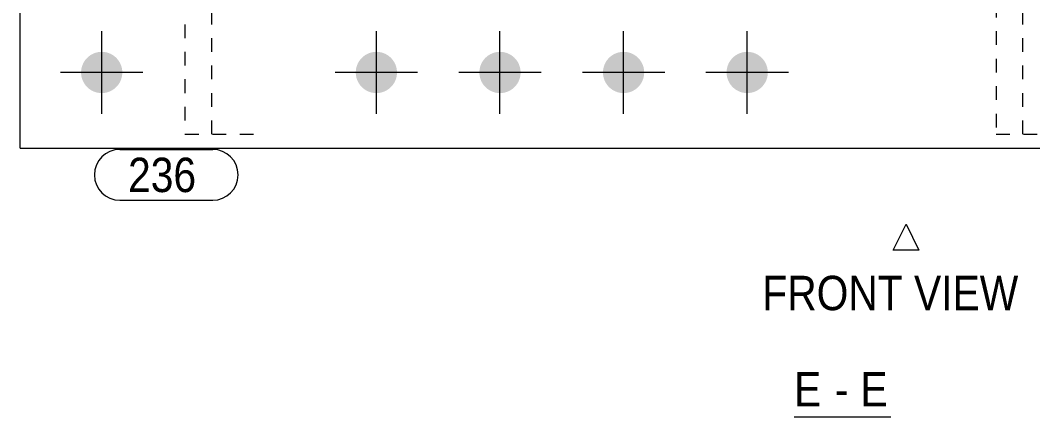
# Model space of a CAD drawing. Header units: millimetres. Extents: x 2 to 579, y 1 to 825.
# Drawn here: x 190.2 to 263.9, y 739.6 to 768.4 of the extents above; entities that cross this region are included whole.
import ezdxf

# ---------------------------------------------------------------- set-up
doc = ezdxf.new("R2010")
doc.units = ezdxf.units.MM
for name, pattern in [('XKITLINE00', [0]), ('XKITLINE01', [4, 1, -1, 1, -1]), ('XKITLINE03', [6, 3, -1, 1, -1])]:
    doc.linetypes.add(name, pattern=pattern)
for name, color, linetype, lineweight in [('Bolt', 3, 'Continuous', 0), ('OtherObjectType', 7, 'Continuous', 0), ('Part', 2, 'Continuous', 0), ('PartMark', 7, 'Continuous', 0)]:
    doc.layers.add(name, color=color, linetype=linetype, lineweight=lineweight)
doc.styles.add('ARIAL', font='ARIAL.TTF')

# ---------------------------------------------------------------- blocks, each defined once
blk = doc.blocks.new('*A104')
at = {"layer": 'Bolt'}
for points in [[(196.099, 763.099), (196.062, 763.1), (196.026, 763.103), (195.989, 763.106), (195.952, 763.11), (195.916, 763.115), (195.879, 763.121), (195.843, 763.127), (195.807, 763.135), (195.771, 763.143), (195.736, 763.153), (195.7, 763.163), (195.665, 763.174), (195.631, 763.186), (195.596, 763.199), (195.562, 763.213), (195.528, 763.227), (195.495, 763.243), (195.462, 763.259), (195.429, 763.276), (195.397, 763.293), (195.365, 763.312), (195.333, 763.331), (195.303, 763.351), (195.272, 763.372), (195.242, 763.394), (195.213, 763.416), (195.184, 763.439), (195.156, 763.463), (195.129, 763.487), (195.102, 763.512), (195.075, 763.538), (195.05, 763.564), (195.024, 763.591), (195, 763.619), (194.976, 763.647), (194.953, 763.676), (194.931, 763.705), (194.91, 763.735), (194.889, 763.765), (194.869, 763.796), (194.849, 763.827), (194.831, 763.859), (194.813, 763.891), (194.796, 763.924), (194.78, 763.957), (194.765, 763.991), (194.75, 764.024), (194.736, 764.059), (194.724, 764.093), (194.712, 764.128), (194.701, 764.163), (194.69, 764.198), (194.681, 764.234), (194.672, 764.27), (194.665, 764.306), (194.658, 764.342), (194.652, 764.378), (194.647, 764.415), (194.643, 764.451), (194.64, 764.488), (194.638, 764.525), (194.636, 764.562), (194.636, 764.599), (194.636, 764.635), (194.638, 764.672), (194.64, 764.709), (194.643, 764.746), (194.647, 764.782), (194.652, 764.819), (194.658, 764.855), (194.665, 764.891), (194.672, 764.927), (194.681, 764.963), (194.69, 764.999), (194.701, 765.034), (194.712, 765.069), (194.724, 765.104), (194.736, 765.138), (194.75, 765.173), (194.765, 765.206), (194.78, 765.24), (194.796, 765.273), (194.813, 765.306), (194.831, 765.338), (194.849, 765.37), (194.869, 765.401), (194.889, 765.432), (194.91, 765.462), (194.931, 765.492), (194.953, 765.521), (194.976, 765.55), (195, 765.578), (195.024, 765.606), (195.05, 765.633), (195.075, 765.659), (195.102, 765.685), (195.129, 765.71), (195.156, 765.734), (195.184, 765.758), (195.213, 765.781), (195.242, 765.803), (195.272, 765.825), (195.303, 765.846), (195.333, 765.866), (195.365, 765.885), (195.397, 765.904), (195.429, 765.921), (195.462, 765.938), (195.495, 765.954), (195.528, 765.97), (195.562, 765.984), (195.596, 765.998), (195.631, 766.011), (195.665, 766.023), (195.7, 766.034), (195.736, 766.044), (195.771, 766.054), (195.807, 766.062), (195.843, 766.07), (195.879, 766.076), (195.916, 766.082), (195.952, 766.087), (195.989, 766.091), (196.026, 766.094), (196.062, 766.097), (196.099, 766.098), (196.136, 766.099), (196.173, 766.098), (196.21, 766.097), (196.246, 766.094), (196.283, 766.091), (196.32, 766.087), (196.356, 766.082), (196.392, 766.076), (196.429, 766.07), (196.465, 766.062), (196.5, 766.054), (196.536, 766.044), (196.571, 766.034), (196.606, 766.023), (196.641, 766.011), (196.676, 765.998), (196.71, 765.984), (196.744, 765.97), (196.777, 765.954), (196.81, 765.938), (196.843, 765.921), (196.875, 765.904), (196.907, 765.885), (196.938, 765.866), (196.969, 765.846), (197, 765.825), (197.029, 765.803), (197.059, 765.781), (197.088, 765.758), (197.116, 765.734), (197.143, 765.71), (197.17, 765.685), (197.197, 765.659), (197.222, 765.633), (197.247, 765.606), (197.272, 765.578), (197.295, 765.55), (197.318, 765.521), (197.341, 765.492), (197.362, 765.462), (197.383, 765.432), (197.403, 765.401), (197.423, 765.37), (197.441, 765.338), (197.459, 765.306), (197.476, 765.273), (197.492, 765.24), (197.507, 765.206), (197.522, 765.173), (197.535, 765.138), (197.548, 765.104), (197.56, 765.069), (197.571, 765.034), (197.582, 764.999), (197.591, 764.963), (197.599, 764.927), (197.607, 764.891), (197.614, 764.855), (197.62, 764.819), (197.625, 764.782), (197.629, 764.746), (197.632, 764.709), (197.634, 764.672), (197.635, 764.635), (197.636, 764.599), (197.635, 764.562), (197.634, 764.525), (197.632, 764.488), (197.629, 764.451), (197.625, 764.415), (197.62, 764.378), (197.614, 764.342), (197.607, 764.306), (197.599, 764.27), (197.591, 764.234), (197.582, 764.198), (197.571, 764.163), (197.56, 764.128), (197.548, 764.093), (197.535, 764.059), (197.522, 764.024), (197.507, 763.991), (197.492, 763.957), (197.476, 763.924), (197.459, 763.891), (197.441, 763.859), (197.423, 763.827), (197.403, 763.796), (197.383, 763.765), (197.362, 763.735), (197.341, 763.705), (197.318, 763.676), (197.295, 763.647), (197.272, 763.619), (197.247, 763.591), (197.222, 763.564), (197.197, 763.538), (197.17, 763.512), (197.143, 763.487), (197.116, 763.463), (197.088, 763.439), (197.059, 763.416), (197.029, 763.394), (197, 763.372), (196.969, 763.351), (196.938, 763.331), (196.907, 763.312), (196.875, 763.293), (196.843, 763.276), (196.81, 763.259), (196.777, 763.243), (196.744, 763.227), (196.71, 763.213), (196.676, 763.199), (196.641, 763.186), (196.606, 763.174), (196.571, 763.163), (196.536, 763.153), (196.5, 763.143), (196.465, 763.135), (196.429, 763.127), (196.392, 763.121), (196.356, 763.115), (196.32, 763.11), (196.283, 763.106), (196.246, 763.103), (196.21, 763.1), (196.173, 763.099), (196.136, 763.099)], [(216.099, 763.099), (216.062, 763.1), (216.026, 763.103), (215.989, 763.106), (215.952, 763.11), (215.916, 763.115), (215.879, 763.121), (215.843, 763.127), (215.807, 763.135), (215.771, 763.143), (215.736, 763.153), (215.7, 763.163), (215.665, 763.174), (215.631, 763.186), (215.596, 763.199), (215.562, 763.213), (215.528, 763.227), (215.495, 763.243), (215.462, 763.259), (215.429, 763.276), (215.397, 763.293), (215.365, 763.312), (215.333, 763.331), (215.303, 763.351), (215.272, 763.372), (215.242, 763.394), (215.213, 763.416), (215.184, 763.439), (215.156, 763.463), (215.129, 763.487), (215.102, 763.512), (215.075, 763.538), (215.05, 763.564), (215.024, 763.591), (215, 763.619), (214.976, 763.647), (214.953, 763.676), (214.931, 763.705), (214.91, 763.735), (214.889, 763.765), (214.869, 763.796), (214.849, 763.827), (214.831, 763.859), (214.813, 763.891), (214.796, 763.924), (214.78, 763.957), (214.765, 763.991), (214.75, 764.024), (214.736, 764.059), (214.724, 764.093), (214.712, 764.128), (214.701, 764.163), (214.69, 764.198), (214.681, 764.234), (214.672, 764.27), (214.665, 764.306), (214.658, 764.342), (214.652, 764.378), (214.647, 764.415), (214.643, 764.451), (214.64, 764.488), (214.638, 764.525), (214.636, 764.562), (214.636, 764.599), (214.636, 764.635), (214.638, 764.672), (214.64, 764.709), (214.643, 764.746), (214.647, 764.782), (214.652, 764.819), (214.658, 764.855), (214.665, 764.891), (214.672, 764.927), (214.681, 764.963), (214.69, 764.999), (214.701, 765.034), (214.712, 765.069), (214.724, 765.104), (214.736, 765.138), (214.75, 765.173), (214.765, 765.206), (214.78, 765.24), (214.796, 765.273), (214.813, 765.306), (214.831, 765.338), (214.849, 765.37), (214.869, 765.401), (214.889, 765.432), (214.91, 765.462), (214.931, 765.492), (214.953, 765.521), (214.976, 765.55), (215, 765.578), (215.024, 765.606), (215.05, 765.633), (215.075, 765.659), (215.102, 765.685), (215.129, 765.71), (215.156, 765.734), (215.184, 765.758), (215.213, 765.781), (215.242, 765.803), (215.272, 765.825), (215.303, 765.846), (215.333, 765.866), (215.365, 765.885), (215.397, 765.904), (215.429, 765.921), (215.462, 765.938), (215.495, 765.954), (215.528, 765.97), (215.562, 765.984), (215.596, 765.998), (215.631, 766.011), (215.665, 766.023), (215.7, 766.034), (215.736, 766.044), (215.771, 766.054), (215.807, 766.062), (215.843, 766.07), (215.879, 766.076), (215.916, 766.082), (215.952, 766.087), (215.989, 766.091), (216.026, 766.094), (216.062, 766.097), (216.099, 766.098), (216.136, 766.099), (216.173, 766.098), (216.21, 766.097), (216.246, 766.094), (216.283, 766.091), (216.32, 766.087), (216.356, 766.082), (216.392, 766.076), (216.429, 766.07), (216.465, 766.062), (216.5, 766.054), (216.536, 766.044), (216.571, 766.034), (216.606, 766.023), (216.641, 766.011), (216.676, 765.998), (216.71, 765.984), (216.744, 765.97), (216.777, 765.954), (216.81, 765.938), (216.843, 765.921), (216.875, 765.904), (216.907, 765.885), (216.938, 765.866), (216.969, 765.846), (217, 765.825), (217.029, 765.803), (217.059, 765.781), (217.088, 765.758), (217.116, 765.734), (217.143, 765.71), (217.17, 765.685), (217.197, 765.659), (217.222, 765.633), (217.247, 765.606), (217.272, 765.578), (217.295, 765.55), (217.318, 765.521), (217.341, 765.492), (217.362, 765.462), (217.383, 765.432), (217.403, 765.401), (217.423, 765.37), (217.441, 765.338), (217.459, 765.306), (217.476, 765.273), (217.492, 765.24), (217.507, 765.206), (217.522, 765.173), (217.535, 765.138), (217.548, 765.104), (217.56, 765.069), (217.571, 765.034), (217.582, 764.999), (217.591, 764.963), (217.599, 764.927), (217.607, 764.891), (217.614, 764.855), (217.62, 764.819), (217.625, 764.782), (217.629, 764.746), (217.632, 764.709), (217.634, 764.672), (217.635, 764.635), (217.636, 764.599), (217.635, 764.562), (217.634, 764.525), (217.632, 764.488), (217.629, 764.451), (217.625, 764.415), (217.62, 764.378), (217.614, 764.342), (217.607, 764.306), (217.599, 764.27), (217.591, 764.234), (217.582, 764.198), (217.571, 764.163), (217.56, 764.128), (217.548, 764.093), (217.535, 764.059), (217.522, 764.024), (217.507, 763.991), (217.492, 763.957), (217.476, 763.924), (217.459, 763.891), (217.441, 763.859), (217.423, 763.827), (217.403, 763.796), (217.383, 763.765), (217.362, 763.735), (217.341, 763.705), (217.318, 763.676), (217.295, 763.647), (217.272, 763.619), (217.247, 763.591), (217.222, 763.564), (217.197, 763.538), (217.17, 763.512), (217.143, 763.487), (217.116, 763.463), (217.088, 763.439), (217.059, 763.416), (217.029, 763.394), (217, 763.372), (216.969, 763.351), (216.938, 763.331), (216.907, 763.312), (216.875, 763.293), (216.843, 763.276), (216.81, 763.259), (216.777, 763.243), (216.744, 763.227), (216.71, 763.213), (216.676, 763.199), (216.641, 763.186), (216.606, 763.174), (216.571, 763.163), (216.536, 763.153), (216.5, 763.143), (216.465, 763.135), (216.429, 763.127), (216.392, 763.121), (216.356, 763.115), (216.32, 763.11), (216.283, 763.106), (216.246, 763.103), (216.21, 763.1), (216.173, 763.099), (216.136, 763.099)], [(225.099, 763.099), (225.062, 763.1), (225.026, 763.103), (224.989, 763.106), (224.952, 763.11), (224.916, 763.115), (224.879, 763.121), (224.843, 763.127), (224.807, 763.135), (224.771, 763.143), (224.736, 763.153), (224.7, 763.163), (224.665, 763.174), (224.631, 763.186), (224.596, 763.199), (224.562, 763.213), (224.528, 763.227), (224.495, 763.243), (224.462, 763.259), (224.429, 763.276), (224.397, 763.293), (224.365, 763.312), (224.333, 763.331), (224.303, 763.351), (224.272, 763.372), (224.242, 763.394), (224.213, 763.416), (224.184, 763.439), (224.156, 763.463), (224.129, 763.487), (224.102, 763.512), (224.075, 763.538), (224.05, 763.564), (224.024, 763.591), (224, 763.619), (223.976, 763.647), (223.953, 763.676), (223.931, 763.705), (223.91, 763.735), (223.889, 763.765), (223.869, 763.796), (223.849, 763.827), (223.831, 763.859), (223.813, 763.891), (223.796, 763.924), (223.78, 763.957), (223.765, 763.991), (223.75, 764.024), (223.736, 764.059), (223.724, 764.093), (223.712, 764.128), (223.701, 764.163), (223.69, 764.198), (223.681, 764.234), (223.672, 764.27), (223.665, 764.306), (223.658, 764.342), (223.652, 764.378), (223.647, 764.415), (223.643, 764.451), (223.64, 764.488), (223.638, 764.525), (223.636, 764.562), (223.636, 764.599), (223.636, 764.635), (223.638, 764.672), (223.64, 764.709), (223.643, 764.746), (223.647, 764.782), (223.652, 764.819), (223.658, 764.855), (223.665, 764.891), (223.672, 764.927), (223.681, 764.963), (223.69, 764.999), (223.701, 765.034), (223.712, 765.069), (223.724, 765.104), (223.736, 765.138), (223.75, 765.173), (223.765, 765.206), (223.78, 765.24), (223.796, 765.273), (223.813, 765.306), (223.831, 765.338), (223.849, 765.37), (223.869, 765.401), (223.889, 765.432), (223.91, 765.462), (223.931, 765.492), (223.953, 765.521), (223.976, 765.55), (224, 765.578), (224.024, 765.606), (224.05, 765.633), (224.075, 765.659), (224.102, 765.685), (224.129, 765.71), (224.156, 765.734), (224.184, 765.758), (224.213, 765.781), (224.242, 765.803), (224.272, 765.825), (224.303, 765.846), (224.333, 765.866), (224.365, 765.885), (224.397, 765.904), (224.429, 765.921), (224.462, 765.938), (224.495, 765.954), (224.528, 765.97), (224.562, 765.984), (224.596, 765.998), (224.631, 766.011), (224.665, 766.023), (224.7, 766.034), (224.736, 766.044), (224.771, 766.054), (224.807, 766.062), (224.843, 766.07), (224.879, 766.076), (224.916, 766.082), (224.952, 766.087), (224.989, 766.091), (225.026, 766.094), (225.062, 766.097), (225.099, 766.098), (225.136, 766.099), (225.173, 766.098), (225.21, 766.097), (225.246, 766.094), (225.283, 766.091), (225.32, 766.087), (225.356, 766.082), (225.392, 766.076), (225.429, 766.07), (225.465, 766.062), (225.5, 766.054), (225.536, 766.044), (225.571, 766.034), (225.606, 766.023), (225.641, 766.011), (225.676, 765.998), (225.71, 765.984), (225.744, 765.97), (225.777, 765.954), (225.81, 765.938), (225.843, 765.921), (225.875, 765.904), (225.907, 765.885), (225.938, 765.866), (225.969, 765.846), (226, 765.825), (226.029, 765.803), (226.059, 765.781), (226.088, 765.758), (226.116, 765.734), (226.143, 765.71), (226.17, 765.685), (226.197, 765.659), (226.222, 765.633), (226.247, 765.606), (226.272, 765.578), (226.295, 765.55), (226.318, 765.521), (226.341, 765.492), (226.362, 765.462), (226.383, 765.432), (226.403, 765.401), (226.423, 765.37), (226.441, 765.338), (226.459, 765.306), (226.476, 765.273), (226.492, 765.24), (226.507, 765.206), (226.522, 765.173), (226.535, 765.138), (226.548, 765.104), (226.56, 765.069), (226.571, 765.034), (226.582, 764.999), (226.591, 764.963), (226.599, 764.927), (226.607, 764.891), (226.614, 764.855), (226.62, 764.819), (226.625, 764.782), (226.629, 764.746), (226.632, 764.709), (226.634, 764.672), (226.635, 764.635), (226.636, 764.599), (226.635, 764.562), (226.634, 764.525), (226.632, 764.488), (226.629, 764.451), (226.625, 764.415), (226.62, 764.378), (226.614, 764.342), (226.607, 764.306), (226.599, 764.27), (226.591, 764.234), (226.582, 764.198), (226.571, 764.163), (226.56, 764.128), (226.548, 764.093), (226.535, 764.059), (226.522, 764.024), (226.507, 763.991), (226.492, 763.957), (226.476, 763.924), (226.459, 763.891), (226.441, 763.859), (226.423, 763.827), (226.403, 763.796), (226.383, 763.765), (226.362, 763.735), (226.341, 763.705), (226.318, 763.676), (226.295, 763.647), (226.272, 763.619), (226.247, 763.591), (226.222, 763.564), (226.197, 763.538), (226.17, 763.512), (226.143, 763.487), (226.116, 763.463), (226.088, 763.439), (226.059, 763.416), (226.029, 763.394), (226, 763.372), (225.969, 763.351), (225.938, 763.331), (225.907, 763.312), (225.875, 763.293), (225.843, 763.276), (225.81, 763.259), (225.777, 763.243), (225.744, 763.227), (225.71, 763.213), (225.676, 763.199), (225.641, 763.186), (225.606, 763.174), (225.571, 763.163), (225.536, 763.153), (225.5, 763.143), (225.465, 763.135), (225.429, 763.127), (225.392, 763.121), (225.356, 763.115), (225.32, 763.11), (225.283, 763.106), (225.246, 763.103), (225.21, 763.1), (225.173, 763.099), (225.136, 763.099)], [(234.099, 763.099), (234.062, 763.1), (234.026, 763.103), (233.989, 763.106), (233.952, 763.11), (233.916, 763.115), (233.879, 763.121), (233.843, 763.127), (233.807, 763.135), (233.771, 763.143), (233.736, 763.153), (233.7, 763.163), (233.665, 763.174), (233.631, 763.186), (233.596, 763.199), (233.562, 763.213), (233.528, 763.227), (233.495, 763.243), (233.462, 763.259), (233.429, 763.276), (233.397, 763.293), (233.365, 763.312), (233.333, 763.331), (233.303, 763.351), (233.272, 763.372), (233.242, 763.394), (233.213, 763.416), (233.184, 763.439), (233.156, 763.463), (233.129, 763.487), (233.102, 763.512), (233.075, 763.538), (233.05, 763.564), (233.024, 763.591), (233, 763.619), (232.976, 763.647), (232.953, 763.676), (232.931, 763.705), (232.91, 763.735), (232.889, 763.765), (232.869, 763.796), (232.849, 763.827), (232.831, 763.859), (232.813, 763.891), (232.796, 763.924), (232.78, 763.957), (232.765, 763.991), (232.75, 764.024), (232.736, 764.059), (232.724, 764.093), (232.712, 764.128), (232.701, 764.163), (232.69, 764.198), (232.681, 764.234), (232.672, 764.27), (232.665, 764.306), (232.658, 764.342), (232.652, 764.378), (232.647, 764.415), (232.643, 764.451), (232.64, 764.488), (232.638, 764.525), (232.636, 764.562), (232.636, 764.599), (232.636, 764.635), (232.638, 764.672), (232.64, 764.709), (232.643, 764.746), (232.647, 764.782), (232.652, 764.819), (232.658, 764.855), (232.665, 764.891), (232.672, 764.927), (232.681, 764.963), (232.69, 764.999), (232.701, 765.034), (232.712, 765.069), (232.724, 765.104), (232.736, 765.138), (232.75, 765.173), (232.765, 765.206), (232.78, 765.24), (232.796, 765.273), (232.813, 765.306), (232.831, 765.338), (232.849, 765.37), (232.869, 765.401), (232.889, 765.432), (232.91, 765.462), (232.931, 765.492), (232.953, 765.521), (232.976, 765.55), (233, 765.578), (233.024, 765.606), (233.05, 765.633), (233.075, 765.659), (233.102, 765.685), (233.129, 765.71), (233.156, 765.734), (233.184, 765.758), (233.213, 765.781), (233.242, 765.803), (233.272, 765.825), (233.303, 765.846), (233.333, 765.866), (233.365, 765.885), (233.397, 765.904), (233.429, 765.921), (233.462, 765.938), (233.495, 765.954), (233.528, 765.97), (233.562, 765.984), (233.596, 765.998), (233.631, 766.011), (233.665, 766.023), (233.7, 766.034), (233.736, 766.044), (233.771, 766.054), (233.807, 766.062), (233.843, 766.07), (233.879, 766.076), (233.916, 766.082), (233.952, 766.087), (233.989, 766.091), (234.026, 766.094), (234.062, 766.097), (234.099, 766.098), (234.136, 766.099), (234.173, 766.098), (234.21, 766.097), (234.246, 766.094), (234.283, 766.091), (234.32, 766.087), (234.356, 766.082), (234.392, 766.076), (234.429, 766.07), (234.465, 766.062), (234.5, 766.054), (234.536, 766.044), (234.571, 766.034), (234.606, 766.023), (234.641, 766.011), (234.676, 765.998), (234.71, 765.984), (234.744, 765.97), (234.777, 765.954), (234.81, 765.938), (234.843, 765.921), (234.875, 765.904), (234.907, 765.885), (234.938, 765.866), (234.969, 765.846), (235, 765.825), (235.029, 765.803), (235.059, 765.781), (235.088, 765.758), (235.116, 765.734), (235.143, 765.71), (235.17, 765.685), (235.197, 765.659), (235.222, 765.633), (235.247, 765.606), (235.272, 765.578), (235.295, 765.55), (235.318, 765.521), (235.341, 765.492), (235.362, 765.462), (235.383, 765.432), (235.403, 765.401), (235.423, 765.37), (235.441, 765.338), (235.459, 765.306), (235.476, 765.273), (235.492, 765.24), (235.507, 765.206), (235.522, 765.173), (235.535, 765.138), (235.548, 765.104), (235.56, 765.069), (235.571, 765.034), (235.582, 764.999), (235.591, 764.963), (235.599, 764.927), (235.607, 764.891), (235.614, 764.855), (235.62, 764.819), (235.625, 764.782), (235.629, 764.746), (235.632, 764.709), (235.634, 764.672), (235.635, 764.635), (235.636, 764.599), (235.635, 764.562), (235.634, 764.525), (235.632, 764.488), (235.629, 764.451), (235.625, 764.415), (235.62, 764.378), (235.614, 764.342), (235.607, 764.306), (235.599, 764.27), (235.591, 764.234), (235.582, 764.198), (235.571, 764.163), (235.56, 764.128), (235.548, 764.093), (235.535, 764.059), (235.522, 764.024), (235.507, 763.991), (235.492, 763.957), (235.476, 763.924), (235.459, 763.891), (235.441, 763.859), (235.423, 763.827), (235.403, 763.796), (235.383, 763.765), (235.362, 763.735), (235.341, 763.705), (235.318, 763.676), (235.295, 763.647), (235.272, 763.619), (235.247, 763.591), (235.222, 763.564), (235.197, 763.538), (235.17, 763.512), (235.143, 763.487), (235.116, 763.463), (235.088, 763.439), (235.059, 763.416), (235.029, 763.394), (235, 763.372), (234.969, 763.351), (234.938, 763.331), (234.907, 763.312), (234.875, 763.293), (234.843, 763.276), (234.81, 763.259), (234.777, 763.243), (234.744, 763.227), (234.71, 763.213), (234.676, 763.199), (234.641, 763.186), (234.606, 763.174), (234.571, 763.163), (234.536, 763.153), (234.5, 763.143), (234.465, 763.135), (234.429, 763.127), (234.392, 763.121), (234.356, 763.115), (234.32, 763.11), (234.283, 763.106), (234.246, 763.103), (234.21, 763.1), (234.173, 763.099), (234.136, 763.099)], [(243.099, 763.099), (243.062, 763.1), (243.026, 763.103), (242.989, 763.106), (242.952, 763.11), (242.916, 763.115), (242.879, 763.121), (242.843, 763.127), (242.807, 763.135), (242.771, 763.143), (242.736, 763.153), (242.7, 763.163), (242.665, 763.174), (242.631, 763.186), (242.596, 763.199), (242.562, 763.213), (242.528, 763.227), (242.495, 763.243), (242.462, 763.259), (242.429, 763.276), (242.397, 763.293), (242.365, 763.312), (242.333, 763.331), (242.303, 763.351), (242.272, 763.372), (242.242, 763.394), (242.213, 763.416), (242.184, 763.439), (242.156, 763.463), (242.129, 763.487), (242.102, 763.512), (242.075, 763.538), (242.05, 763.564), (242.024, 763.591), (242, 763.619), (241.976, 763.647), (241.953, 763.676), (241.931, 763.705), (241.91, 763.735), (241.889, 763.765), (241.869, 763.796), (241.849, 763.827), (241.831, 763.859), (241.813, 763.891), (241.796, 763.924), (241.78, 763.957), (241.765, 763.991), (241.75, 764.024), (241.736, 764.059), (241.724, 764.093), (241.712, 764.128), (241.701, 764.163), (241.69, 764.198), (241.681, 764.234), (241.672, 764.27), (241.665, 764.306), (241.658, 764.342), (241.652, 764.378), (241.647, 764.415), (241.643, 764.451), (241.64, 764.488), (241.638, 764.525), (241.636, 764.562), (241.636, 764.599), (241.636, 764.635), (241.638, 764.672), (241.64, 764.709), (241.643, 764.746), (241.647, 764.782), (241.652, 764.819), (241.658, 764.855), (241.665, 764.891), (241.672, 764.927), (241.681, 764.963), (241.69, 764.999), (241.701, 765.034), (241.712, 765.069), (241.724, 765.104), (241.736, 765.138), (241.75, 765.173), (241.765, 765.206), (241.78, 765.24), (241.796, 765.273), (241.813, 765.306), (241.831, 765.338), (241.849, 765.37), (241.869, 765.401), (241.889, 765.432), (241.91, 765.462), (241.931, 765.492), (241.953, 765.521), (241.976, 765.55), (242, 765.578), (242.024, 765.606), (242.05, 765.633), (242.075, 765.659), (242.102, 765.685), (242.129, 765.71), (242.156, 765.734), (242.184, 765.758), (242.213, 765.781), (242.242, 765.803), (242.272, 765.825), (242.303, 765.846), (242.333, 765.866), (242.365, 765.885), (242.397, 765.904), (242.429, 765.921), (242.462, 765.938), (242.495, 765.954), (242.528, 765.97), (242.562, 765.984), (242.596, 765.998), (242.631, 766.011), (242.665, 766.023), (242.7, 766.034), (242.736, 766.044), (242.771, 766.054), (242.807, 766.062), (242.843, 766.07), (242.879, 766.076), (242.916, 766.082), (242.952, 766.087), (242.989, 766.091), (243.026, 766.094), (243.062, 766.097), (243.099, 766.098), (243.136, 766.099), (243.173, 766.098), (243.21, 766.097), (243.246, 766.094), (243.283, 766.091), (243.32, 766.087), (243.356, 766.082), (243.392, 766.076), (243.429, 766.07), (243.465, 766.062), (243.5, 766.054), (243.536, 766.044), (243.571, 766.034), (243.606, 766.023), (243.641, 766.011), (243.676, 765.998), (243.71, 765.984), (243.744, 765.97), (243.777, 765.954), (243.81, 765.938), (243.843, 765.921), (243.875, 765.904), (243.907, 765.885), (243.938, 765.866), (243.969, 765.846), (244, 765.825), (244.029, 765.803), (244.059, 765.781), (244.088, 765.758), (244.116, 765.734), (244.143, 765.71), (244.17, 765.685), (244.197, 765.659), (244.222, 765.633), (244.247, 765.606), (244.272, 765.578), (244.295, 765.55), (244.318, 765.521), (244.341, 765.492), (244.362, 765.462), (244.383, 765.432), (244.403, 765.401), (244.423, 765.37), (244.441, 765.338), (244.459, 765.306), (244.476, 765.273), (244.492, 765.24), (244.507, 765.206), (244.522, 765.173), (244.535, 765.138), (244.548, 765.104), (244.56, 765.069), (244.571, 765.034), (244.582, 764.999), (244.591, 764.963), (244.599, 764.927), (244.607, 764.891), (244.614, 764.855), (244.62, 764.819), (244.625, 764.782), (244.629, 764.746), (244.632, 764.709), (244.634, 764.672), (244.635, 764.635), (244.636, 764.599), (244.635, 764.562), (244.634, 764.525), (244.632, 764.488), (244.629, 764.451), (244.625, 764.415), (244.62, 764.378), (244.614, 764.342), (244.607, 764.306), (244.599, 764.27), (244.591, 764.234), (244.582, 764.198), (244.571, 764.163), (244.56, 764.128), (244.548, 764.093), (244.535, 764.059), (244.522, 764.024), (244.507, 763.991), (244.492, 763.957), (244.476, 763.924), (244.459, 763.891), (244.441, 763.859), (244.423, 763.827), (244.403, 763.796), (244.383, 763.765), (244.362, 763.735), (244.341, 763.705), (244.318, 763.676), (244.295, 763.647), (244.272, 763.619), (244.247, 763.591), (244.222, 763.564), (244.197, 763.538), (244.17, 763.512), (244.143, 763.487), (244.116, 763.463), (244.088, 763.439), (244.059, 763.416), (244.029, 763.394), (244, 763.372), (243.969, 763.351), (243.938, 763.331), (243.907, 763.312), (243.875, 763.293), (243.843, 763.276), (243.81, 763.259), (243.777, 763.243), (243.744, 763.227), (243.71, 763.213), (243.676, 763.199), (243.641, 763.186), (243.606, 763.174), (243.571, 763.163), (243.536, 763.153), (243.5, 763.143), (243.465, 763.135), (243.429, 763.127), (243.392, 763.121), (243.356, 763.115), (243.32, 763.11), (243.283, 763.106), (243.246, 763.103), (243.21, 763.1), (243.173, 763.099), (243.136, 763.099)]]:
    blk.add_hatch(color=3, dxfattribs=at).paths.add_polyline_path(points, flags=17)
at = {"layer": 'Bolt', "color": 3, "linetype": 'XKITLINE00', "lineweight": 0}
for p, q in [((196.136, 761.599), (196.136, 767.599)), ((216.136, 761.599), (216.136, 767.599)), ((225.136, 761.599), (225.136, 767.599)), ((234.136, 761.599), (234.136, 767.599)), ((243.136, 761.599), (243.136, 767.599)), ((199.136, 764.599), (193.136, 764.599)), ((219.136, 764.599), (213.136, 764.599)), ((228.136, 764.599), (222.136, 764.599)), ((237.136, 764.599), (231.136, 764.599)), ((246.136, 764.599), (240.136, 764.599))]:
    blk.add_line(p, q, dxfattribs=at)
blk = doc.blocks.new('*A107')
at = {"layer": 'Part', "color": 2, "linetype": 'XKITLINE00', "lineweight": 0}
for q in [(190.206, 781.099), (332.109, 759.099)]:
    blk.add_line((190.206, 759.099), q, dxfattribs=at)
blk = doc.blocks.new('*A108')
at = {"layer": 'Part'}
blk.add_hatch(color=2, dxfattribs=at).paths.add_polyline_path([(260.054, 771.499), (261.654, 771.499), (260.854, 770.099)], flags=17)
at = {"layer": 'Part', "color": 7, "linetype": 'XKITLINE01', "lineweight": 0}
for p, q in [((207.694, 780.099), (202.201, 780.099)), ((202.201, 780.099), (202.201, 760.099)), ((204.153, 770.599), (204.153, 780.099)), ((261.252, 770.599), (261.252, 780.099)), ((261.252, 780.099), (266.745, 780.099)), ((263.204, 760.099), (263.204, 780.099)), ((264.792, 770.599), (204.153, 770.599)), ((204.153, 760.099), (204.153, 769.599)), ((204.153, 769.599), (264.792, 769.599)), ((261.252, 769.599), (261.252, 760.099)), ((202.201, 760.099), (207.694, 760.099)), ((261.252, 760.099), (266.745, 760.099))]:
    blk.add_line(p, q, dxfattribs=at)
at = {"layer": 'Part', "color": 2, "linetype": 'XKITLINE00', "lineweight": 0}
for p, q in [((260.854, 770.099), (260.054, 771.499)), ((260.054, 771.499), (261.654, 771.499)), ((261.654, 771.499), (260.854, 770.099))]:
    blk.add_line(p, q, dxfattribs=at)
at = {"layer": 'Part', "color": 7, "linetype": 'XKITLINE03', "lineweight": 0}
blk.add_line((236.243, 770.099), (226.973, 770.099), dxfattribs=at)
at = {"layer": 'Part', "color": 2, "linetype": 'XKITLINE00', "lineweight": 0}
blk.add_circle((260.854, 770.999), 1, dxfattribs=at)
blk = doc.blocks.new('*A294')
at = {"layer": 'PartMark', "color": 7, "linetype": 'XKITLINE00', "lineweight": 0}
for p, q in [((197.456, 758.999), (204.218, 758.999)), ((197.456, 755.299), (204.218, 755.299))]:
    blk.add_line(p, q, dxfattribs=at)
for centre, start, end in [((197.456, 757.149), 90, 270), ((204.218, 757.149), 270, 90)]:
    blk.add_arc(centre, 1.85, start, end, dxfattribs=at)
at = {"layer": 'PartMark', "color": 3, "style": 'ARIAL', "width": 0.85}
blk.add_text('236', height=2.5, dxfattribs=at).set_placement((198.056, 755.899))
blk = doc.blocks.new('*A295')
at = {"layer": 'OtherObjectType', "color": 7, "linetype": 'XKITLINE00', "lineweight": 0}
for p, q in [((253.765, 751.684), (254.702, 753.559)), ((254.702, 753.559), (255.64, 751.684)), ((254.702, 753.559), (254.702, 753.559)), ((255.64, 751.684), (253.765, 751.684)), ((246.548, 739.559), (253.606, 739.559))]:
    blk.add_line(p, q, dxfattribs=at)
at = {"layer": 'OtherObjectType', "color": 7, "style": 'ARIAL', "width": 0.85}
for s, p in [('FRONT VIEW', (244.238, 747.309)), ('E', (246.548, 740.309)), ('E', (251.382, 740.309)), ('-', (249.522, 740.309))]:
    blk.add_text(s, height=2.5, dxfattribs=at).set_placement(p)

msp = doc.modelspace()

# ---------------------------------------------------------------- block references
at = {"lineweight": 0}
for name in ['*A107', '*A104', '*A294']:
    msp.add_blockref(name, (0, 0), dxfattribs=at)
at = {"layer": 'OtherObjectType', "lineweight": 0}
msp.add_blockref('*A295', (0, 0), dxfattribs=at)
at = {"layer": 'Part', "lineweight": 0}
msp.add_blockref('*A108', (0, 0), dxfattribs=at)

doc.saveas('drawing.dxf')
